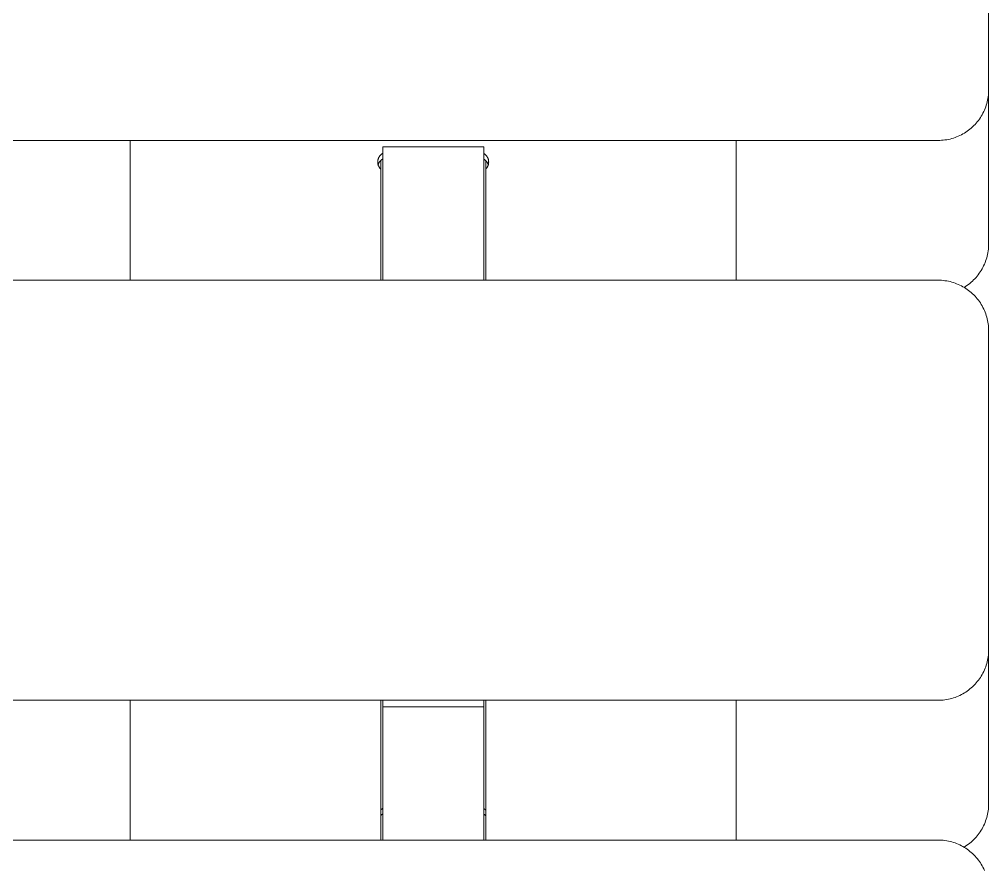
# Model space of a CAD drawing. Header units: inches. Extents: x -6 to 177, y -6 to 113.
# Drawn here: x 21.076 to 24.855, y 104.378 to 107.694 of the extents above; entities that cross this region are included whole.
import ezdxf

# ---------------------------------------------------------------- set-up
doc = ezdxf.new("R2010")
doc.units = ezdxf.units.IN
doc.layers.add('ZANO_R', color=7, linetype='Continuous', lineweight=0)

msp = doc.modelspace()

# ---------------------------------------------------------------- linework, layer by layer
at = {"layer": 'ZANO_R'}
for p, q in [((24.85485, 108.66383), (24.85485, 107.57202)), ((24.85485, 107.57202), (24.85485, 107.41907)), ((24.85439, 107.40564), (24.85382, 107.39894)), ((24.85474, 107.41235), (24.85439, 107.40564)), ((24.85485, 107.41907), (24.85474, 107.41235)), ((24.85485, 107.41438), (24.85485, 106.97115)), ((24.84755, 107.36596), (24.84563, 107.35952)), ((24.84925, 107.37246), (24.84755, 107.36596)), ((24.85073, 107.37902), (24.84925, 107.37246)), ((24.85199, 107.38562), (24.85073, 107.37902)), ((24.85302, 107.39227), (24.85199, 107.38562)), ((24.85382, 107.39894), (24.85302, 107.39227)), ((24.83278, 107.3285), (24.82959, 107.32259)), ((24.83577, 107.33452), (24.83278, 107.3285)), ((24.83855, 107.34064), (24.83577, 107.33452)), ((24.84113, 107.34685), (24.83855, 107.34064)), ((24.84349, 107.35315), (24.84113, 107.34685)), ((24.84563, 107.35952), (24.84349, 107.35315)), ((24.80637, 107.28969), (24.80186, 107.2847)), ((24.8107, 107.29483), (24.80637, 107.28969)), ((24.81485, 107.30012), (24.8107, 107.29483)), ((24.81882, 107.30554), (24.81485, 107.30012)), ((24.8226, 107.3111), (24.81882, 107.30554)), ((24.82619, 107.31678), (24.8226, 107.3111)), ((24.82959, 107.32259), (24.82619, 107.31678)), ((24.76027, 107.25086), (24.75447, 107.24747)), ((24.76596, 107.25446), (24.76027, 107.25086)), ((24.77151, 107.25824), (24.76596, 107.25446)), ((24.77694, 107.26221), (24.77151, 107.25824)), ((24.78222, 107.26636), (24.77694, 107.26221)), ((24.78737, 107.27069), (24.78222, 107.26636)), ((24.79236, 107.27519), (24.78737, 107.27069)), ((24.79719, 107.27987), (24.79236, 107.27519)), ((24.80186, 107.2847), (24.79719, 107.27987)), ((24.65798, 107.2222), (13.08566, 107.2222)), ((21.50808, 106.67709), (21.50808, 107.2222)), ((23.87051, 107.2222), (23.87051, 106.67709)), ((24.6647, 107.22232), (24.65798, 107.2222)), ((24.67142, 107.22266), (24.6647, 107.22232)), ((24.67812, 107.22324), (24.67142, 107.22266)), ((24.68479, 107.22404), (24.67812, 107.22324)), ((24.69143, 107.22507), (24.68479, 107.22404)), ((24.69804, 107.22632), (24.69143, 107.22507)), ((24.70459, 107.2278), (24.69804, 107.22632)), ((24.7111, 107.2295), (24.70459, 107.2278)), ((24.71754, 107.23143), (24.7111, 107.2295)), ((24.72391, 107.23357), (24.71754, 107.23143)), ((24.73021, 107.23593), (24.72391, 107.23357)), ((24.73642, 107.2385), (24.73021, 107.23593)), ((24.74254, 107.24129), (24.73642, 107.2385)), ((24.74856, 107.24428), (24.74254, 107.24129)), ((24.75447, 107.24747), (24.74856, 107.24428)), ((22.49242, 107.19718), (22.88616, 107.19718)), ((22.49242, 107.19718), (22.49242, 107.09545)), ((22.88616, 107.19718), (22.88616, 107.09545)), ((22.47302, 107.1383), (22.47306, 107.13964)), ((22.47304, 107.13695), (22.47302, 107.1383)), ((22.4731, 107.13561), (22.47304, 107.13695)), ((22.47306, 107.13964), (22.47313, 107.14099)), ((22.47321, 107.13427), (22.4731, 107.13561)), ((22.47313, 107.14099), (22.47326, 107.14233)), ((22.47326, 107.14233), (22.47343, 107.14366)), ((22.47343, 107.14366), (22.47365, 107.14499)), ((22.47365, 107.14499), (22.47391, 107.14631)), ((22.47391, 107.14631), (22.47422, 107.14762)), ((22.47422, 107.14762), (22.47458, 107.14892)), ((22.47458, 107.14892), (22.47498, 107.1502)), ((22.47498, 107.1502), (22.47542, 107.15147)), ((22.47542, 107.15147), (22.47591, 107.15273)), ((22.47591, 107.15273), (22.47644, 107.15396)), ((22.47644, 107.15396), (22.47701, 107.15518)), ((22.47701, 107.15518), (22.47763, 107.15638)), ((22.47763, 107.15638), (22.47829, 107.15755)), ((22.47832, 107.13571), (22.47766, 107.13454)), ((22.47829, 107.15755), (22.47898, 107.1587)), ((22.47901, 107.13686), (22.47832, 107.13571)), ((22.47898, 107.1587), (22.47972, 107.15983)), ((22.47975, 107.13798), (22.47901, 107.13686)), ((22.47972, 107.15983), (22.48049, 107.16093)), ((22.48053, 107.13908), (22.47975, 107.13798)), ((22.48049, 107.16093), (22.48131, 107.162)), ((22.48134, 107.14015), (22.48053, 107.13908)), ((22.48131, 107.162), (22.48216, 107.16304)), ((22.48219, 107.14119), (22.48134, 107.14015)), ((22.48216, 107.16304), (22.48304, 107.16406)), ((22.48307, 107.1422), (22.48219, 107.14119)), ((22.48304, 107.16406), (22.48396, 107.16504)), ((22.48399, 107.14319), (22.48307, 107.1422)), ((22.48396, 107.16504), (22.48491, 107.16599)), ((22.48494, 107.14413), (22.48399, 107.14319)), ((22.48455, 107.11046), (22.48455, 107.14375)), ((22.48491, 107.16599), (22.4859, 107.16691)), ((22.48592, 107.14505), (22.48494, 107.14413)), ((22.4859, 107.16691), (22.48692, 107.16779)), ((22.48693, 107.14593), (22.48592, 107.14505)), ((22.48692, 107.16779), (22.48796, 107.16863)), ((22.48798, 107.14678), (22.48693, 107.14593)), ((22.48796, 107.16863), (22.48904, 107.16944)), ((22.48905, 107.14759), (22.48798, 107.14678)), ((22.48904, 107.16944), (22.49014, 107.17021)), ((22.49015, 107.14836), (22.48905, 107.14759)), ((22.49014, 107.17021), (22.49127, 107.17094)), ((22.49127, 107.14909), (22.49015, 107.14836)), ((22.49127, 107.17094), (22.49242, 107.17164)), ((22.49242, 107.14979), (22.49127, 107.14909)), ((22.88731, 107.17094), (22.88616, 107.17164)), ((22.88731, 107.14909), (22.88616, 107.14979)), ((22.88844, 107.17021), (22.88731, 107.17094)), ((22.88844, 107.14836), (22.88731, 107.14909)), ((22.88955, 107.16944), (22.88844, 107.17021)), ((22.88953, 107.14759), (22.88844, 107.14836)), ((22.89061, 107.14678), (22.88953, 107.14759)), ((22.89062, 107.16863), (22.88955, 107.16944)), ((22.89165, 107.14593), (22.89061, 107.14678)), ((22.89167, 107.16779), (22.89062, 107.16863)), ((22.89266, 107.14505), (22.89165, 107.14593)), ((22.89269, 107.16691), (22.89167, 107.16779)), ((22.89365, 107.14413), (22.89266, 107.14505)), ((22.89367, 107.16599), (22.89269, 107.16691)), ((22.8946, 107.14319), (22.89365, 107.14413)), ((22.89462, 107.16504), (22.89367, 107.16599)), ((22.89404, 107.14375), (22.89404, 107.11046)), ((22.89552, 107.1422), (22.8946, 107.14319)), ((22.89554, 107.16406), (22.89462, 107.16504)), ((22.8964, 107.14119), (22.89552, 107.1422)), ((22.89643, 107.16304), (22.89554, 107.16406)), ((22.89725, 107.14015), (22.8964, 107.14119)), ((22.89728, 107.162), (22.89643, 107.16304)), ((22.89806, 107.13908), (22.89725, 107.14015)), ((22.89809, 107.16093), (22.89728, 107.162)), ((22.89883, 107.13798), (22.89806, 107.13908)), ((22.89887, 107.15983), (22.89809, 107.16093)), ((22.89957, 107.13686), (22.89883, 107.13798)), ((22.8996, 107.1587), (22.89887, 107.15983)), ((22.90027, 107.13571), (22.89957, 107.13686)), ((22.9003, 107.15755), (22.8996, 107.1587)), ((22.90092, 107.13454), (22.90027, 107.13571)), ((22.90096, 107.15638), (22.9003, 107.15755)), ((22.90157, 107.15518), (22.90096, 107.15638)), ((22.90214, 107.15396), (22.90157, 107.15518)), ((22.90268, 107.15273), (22.90214, 107.15396)), ((22.90316, 107.15147), (22.90268, 107.15273)), ((22.90361, 107.1502), (22.90316, 107.15147)), ((22.90401, 107.14892), (22.90361, 107.1502)), ((22.90436, 107.14762), (22.90401, 107.14892)), ((22.90467, 107.14631), (22.90436, 107.14762)), ((22.90493, 107.14499), (22.90467, 107.14631)), ((22.90515, 107.14366), (22.90493, 107.14499)), ((22.90532, 107.14233), (22.90515, 107.14366)), ((22.90545, 107.14099), (22.90532, 107.14233)), ((22.90538, 107.13427), (22.90548, 107.13561)), ((22.90553, 107.13964), (22.90545, 107.14099)), ((22.90548, 107.13561), (22.90555, 107.13695)), ((22.90556, 107.1383), (22.90553, 107.13964)), ((22.90555, 107.13695), (22.90556, 107.1383)), ((22.47336, 107.13293), (22.47321, 107.13427)), ((22.47356, 107.1316), (22.47336, 107.13293)), ((22.47381, 107.13028), (22.47356, 107.1316)), ((22.4741, 107.12897), (22.47381, 107.13028)), ((22.47444, 107.12766), (22.4741, 107.12897)), ((22.47482, 107.12637), (22.47444, 107.12766)), ((22.475, 107.12838), (22.47459, 107.1271)), ((22.47525, 107.1251), (22.47482, 107.12637)), ((22.47544, 107.12965), (22.475, 107.12838)), ((22.47572, 107.12384), (22.47525, 107.1251)), ((22.47593, 107.1309), (22.47544, 107.12965)), ((22.47623, 107.12259), (22.47572, 107.12384)), ((22.47647, 107.13213), (22.47593, 107.1309)), ((22.47679, 107.12137), (22.47623, 107.12259)), ((22.47704, 107.13335), (22.47647, 107.13213)), ((22.47739, 107.12016), (22.47679, 107.12137)), ((22.47766, 107.13454), (22.47704, 107.13335)), ((22.47803, 107.11898), (22.47739, 107.12016)), ((22.47871, 107.11782), (22.47803, 107.11898)), ((22.47943, 107.11669), (22.47871, 107.11782)), ((22.4802, 107.11558), (22.47943, 107.11669)), ((22.48099, 107.11449), (22.4802, 107.11558)), ((22.48183, 107.11344), (22.48099, 107.11449)), ((22.4827, 107.11241), (22.48183, 107.11344)), ((22.48361, 107.11142), (22.4827, 107.11241)), ((22.48455, 107.11046), (22.48361, 107.11142)), ((22.48455, 107.11046), (22.48455, 106.67709)), ((22.89404, 107.11046), (22.89498, 107.11142)), ((22.89404, 106.67709), (22.89404, 107.11046)), ((22.89498, 107.11142), (22.89588, 107.11241)), ((22.89588, 107.11241), (22.89675, 107.11344)), ((22.89675, 107.11344), (22.89759, 107.11449)), ((22.89759, 107.11449), (22.89839, 107.11558)), ((22.89839, 107.11558), (22.89915, 107.11669)), ((22.89915, 107.11669), (22.89987, 107.11782)), ((22.89987, 107.11782), (22.90055, 107.11898)), ((22.90055, 107.11898), (22.90119, 107.12016)), ((22.90154, 107.13335), (22.90092, 107.13454)), ((22.90119, 107.12016), (22.90179, 107.12137)), ((22.90212, 107.13213), (22.90154, 107.13335)), ((22.90179, 107.12137), (22.90235, 107.12259)), ((22.90265, 107.1309), (22.90212, 107.13213)), ((22.90235, 107.12259), (22.90287, 107.12384)), ((22.90314, 107.12965), (22.90265, 107.1309)), ((22.90287, 107.12384), (22.90334, 107.1251)), ((22.90359, 107.12838), (22.90314, 107.12965)), ((22.90334, 107.1251), (22.90376, 107.12637)), ((22.90399, 107.1271), (22.90359, 107.12838)), ((22.90376, 107.12637), (22.90415, 107.12766)), ((22.90415, 107.12766), (22.90448, 107.12897)), ((22.90448, 107.12897), (22.90478, 107.13028)), ((22.90478, 107.13028), (22.90502, 107.1316)), ((22.90502, 107.1316), (22.90522, 107.13293)), ((22.90522, 107.13293), (22.90538, 107.13427)), ((22.49242, 107.09545), (22.49242, 106.70552)), ((22.88616, 107.09545), (22.88616, 106.70552)), ((24.85485, 106.97115), (24.85485, 106.81819)), ((24.8538, 106.79791), (24.85299, 106.79119)), ((24.85439, 106.80466), (24.8538, 106.79791)), ((24.85474, 106.81142), (24.85439, 106.80466)), ((24.85485, 106.81819), (24.85474, 106.81142)), ((24.84549, 106.75821), (24.84332, 106.75179)), ((24.84744, 106.76469), (24.84549, 106.75821)), ((24.84917, 106.77124), (24.84744, 106.76469)), ((24.85067, 106.77784), (24.84917, 106.77124)), ((24.85195, 106.7845), (24.85067, 106.77784)), ((24.85299, 106.79119), (24.85195, 106.7845)), ((24.82922, 106.72105), (24.82577, 106.71522)), ((24.83246, 106.727), (24.82922, 106.72105)), ((24.83549, 106.73305), (24.83246, 106.727)), ((24.83831, 106.73921), (24.83549, 106.73305)), ((24.84092, 106.74546), (24.83831, 106.73921)), ((24.84332, 106.75179), (24.84092, 106.74546)), ((22.49242, 106.70552), (22.49242, 106.67709)), ((22.88616, 106.70552), (22.88616, 106.67709)), ((24.8011, 106.68301), (24.79637, 106.67817)), ((24.80567, 106.68802), (24.8011, 106.68301)), ((24.81006, 106.69317), (24.80567, 106.68802)), ((24.81427, 106.69848), (24.81006, 106.69317)), ((24.8183, 106.70393), (24.81427, 106.69848)), ((24.82213, 106.70951), (24.8183, 106.70393)), ((24.82577, 106.71522), (24.82213, 106.70951)), ((13.08566, 106.67709), (24.65798, 106.67709)), ((24.65798, 106.67709), (24.6647, 106.67697)), ((24.6647, 106.67697), (24.67142, 106.67663)), ((24.67142, 106.67663), (24.67812, 106.67606)), ((24.67812, 106.67606), (24.68479, 106.67525)), ((24.68479, 106.67525), (24.69143, 106.67423)), ((24.69143, 106.67423), (24.69804, 106.67297)), ((24.69804, 106.67297), (24.70459, 106.67149)), ((24.70459, 106.67149), (24.7111, 106.66979)), ((24.7111, 106.66979), (24.71754, 106.66786)), ((24.71754, 106.66786), (24.72391, 106.66572)), ((24.72391, 106.66572), (24.73021, 106.66336)), ((24.73021, 106.66336), (24.73642, 106.66079)), ((24.73642, 106.66079), (24.74254, 106.65801)), ((24.74254, 106.65801), (24.74856, 106.65502)), ((24.74856, 106.65502), (24.75447, 106.65182)), ((24.75447, 106.65182), (24.76027, 106.64843)), ((24.76473, 106.65278), (24.75898, 106.64921)), ((24.76027, 106.64843), (24.76596, 106.64484)), ((24.77036, 106.65655), (24.76473, 106.65278)), ((24.76596, 106.64484), (24.77151, 106.64106)), ((24.77585, 106.66051), (24.77036, 106.65655)), ((24.78121, 106.66466), (24.77585, 106.66051)), ((24.78642, 106.66899), (24.78121, 106.66466)), ((24.79147, 106.67349), (24.78642, 106.66899)), ((24.79637, 106.67817), (24.79147, 106.67349)), ((24.77151, 106.64106), (24.77694, 106.63709)), ((24.77694, 106.63709), (24.78222, 106.63293)), ((24.78222, 106.63293), (24.78737, 106.6286)), ((24.78737, 106.6286), (24.79236, 106.6241)), ((24.79236, 106.6241), (24.79719, 106.61943)), ((24.79719, 106.61943), (24.80186, 106.61459)), ((24.80186, 106.61459), (24.80637, 106.6096)), ((24.80637, 106.6096), (24.8107, 106.60446)), ((24.8107, 106.60446), (24.81485, 106.59917)), ((24.81485, 106.59917), (24.81882, 106.59375)), ((24.81882, 106.59375), (24.8226, 106.58819)), ((24.8226, 106.58819), (24.82619, 106.58251)), ((24.82619, 106.58251), (24.82959, 106.57671)), ((24.82959, 106.57671), (24.83278, 106.57079)), ((24.83278, 106.57079), (24.83577, 106.56477)), ((24.83577, 106.56477), (24.83855, 106.55865)), ((24.83855, 106.55865), (24.84113, 106.55244)), ((24.84113, 106.55244), (24.84349, 106.54615)), ((24.84349, 106.54615), (24.84563, 106.53977)), ((24.84563, 106.53977), (24.84755, 106.53333)), ((24.84755, 106.53333), (24.84925, 106.52683)), ((24.84925, 106.52683), (24.85073, 106.52027)), ((24.85073, 106.52027), (24.85199, 106.51367)), ((24.85199, 106.51367), (24.85302, 106.50703)), ((24.85302, 106.50703), (24.85382, 106.50035)), ((24.85382, 106.50035), (24.85439, 106.49365)), ((24.85439, 106.49365), (24.85474, 106.48694)), ((24.85474, 106.48694), (24.85485, 106.48022)), ((24.85485, 106.48022), (24.85485, 105.38841)), ((24.85485, 105.38841), (24.85485, 105.23546)), ((24.85302, 105.20866), (24.85199, 105.20201)), ((24.85382, 105.21533), (24.85302, 105.20866)), ((24.85439, 105.22203), (24.85382, 105.21533)), ((24.85474, 105.22874), (24.85439, 105.22203)), ((24.85485, 105.23546), (24.85474, 105.22874)), ((24.85485, 105.23077), (24.85485, 104.78753)), ((24.84563, 105.17591), (24.84349, 105.16953)), ((24.84755, 105.18235), (24.84563, 105.17591)), ((24.84925, 105.18885), (24.84755, 105.18235)), ((24.85073, 105.19541), (24.84925, 105.18885)), ((24.85199, 105.20201), (24.85073, 105.19541)), ((24.82619, 105.13317), (24.8226, 105.12749)), ((24.82959, 105.13897), (24.82619, 105.13317)), ((24.83278, 105.14489), (24.82959, 105.13897)), ((24.83577, 105.15091), (24.83278, 105.14489)), ((24.83855, 105.15703), (24.83577, 105.15091)), ((24.84113, 105.16324), (24.83855, 105.15703)), ((24.84349, 105.16953), (24.84113, 105.16324)), ((24.79719, 105.09625), (24.79236, 105.09158)), ((24.80186, 105.10109), (24.79719, 105.09625)), ((24.80637, 105.10608), (24.80186, 105.10109)), ((24.8107, 105.11122), (24.80637, 105.10608)), ((24.81485, 105.11651), (24.8107, 105.11122)), ((24.81882, 105.12193), (24.81485, 105.11651)), ((24.8226, 105.12749), (24.81882, 105.12193)), ((24.74254, 105.05767), (24.73642, 105.05489)), ((24.74856, 105.06067), (24.74254, 105.05767)), ((24.75447, 105.06386), (24.74856, 105.06067)), ((24.76027, 105.06725), (24.75447, 105.06386)), ((24.76596, 105.07084), (24.76027, 105.06725)), ((24.77151, 105.07463), (24.76596, 105.07084)), ((24.77694, 105.0786), (24.77151, 105.07463)), ((24.78222, 105.08275), (24.77694, 105.0786)), ((24.78737, 105.08708), (24.78222, 105.08275)), ((24.79236, 105.09158), (24.78737, 105.08708)), ((24.65798, 105.03859), (13.08566, 105.03859)), ((21.50808, 104.49348), (21.50808, 105.03859)), ((22.48455, 105.03859), (22.48455, 104.49348)), ((22.49242, 105.03859), (22.49242, 105.01357)), ((22.88616, 105.03859), (22.88616, 105.01357)), ((22.89404, 104.49348), (22.89404, 105.03859)), ((23.87051, 105.03859), (23.87051, 104.49348)), ((24.6647, 105.03871), (24.65798, 105.03859)), ((24.67142, 105.03905), (24.6647, 105.03871)), ((24.67812, 105.03963), (24.67142, 105.03905)), ((24.68479, 105.04043), (24.67812, 105.03963)), ((24.69143, 105.04146), (24.68479, 105.04043)), ((24.69804, 105.04271), (24.69143, 105.04146)), ((24.70459, 105.04419), (24.69804, 105.04271)), ((24.7111, 105.04589), (24.70459, 105.04419)), ((24.71754, 105.04782), (24.7111, 105.04589)), ((24.72391, 105.04996), (24.71754, 105.04782)), ((24.73021, 105.05232), (24.72391, 105.04996)), ((24.73642, 105.05489), (24.73021, 105.05232)), ((22.49242, 105.01357), (22.88616, 105.01357)), ((22.49242, 105.01357), (22.49242, 104.91184)), ((22.88616, 105.01357), (22.88616, 104.91184)), ((22.49242, 104.91184), (22.49242, 104.52191)), ((22.88616, 104.91184), (22.88616, 104.52191)), ((24.85485, 104.78753), (24.85485, 104.63458)), ((22.48455, 104.61054), (22.48545, 104.6114)), ((22.48545, 104.6114), (22.48637, 104.61223)), ((22.48637, 104.61223), (22.48732, 104.61303)), ((22.48732, 104.61303), (22.48829, 104.6138)), ((22.48829, 104.6138), (22.48929, 104.61454)), ((22.48929, 104.61454), (22.49031, 104.61525)), ((22.49031, 104.61525), (22.49136, 104.61593)), ((22.49136, 104.61593), (22.49242, 104.61657)), ((22.88616, 104.61657), (22.88723, 104.61593)), ((22.88723, 104.61593), (22.88827, 104.61525)), ((22.88827, 104.61525), (22.88929, 104.61454)), ((22.88929, 104.61454), (22.89029, 104.6138)), ((22.89029, 104.6138), (22.89126, 104.61303)), ((22.89126, 104.61303), (22.89221, 104.61223)), ((22.89221, 104.61223), (22.89314, 104.6114)), ((22.89314, 104.6114), (22.89404, 104.61054)), ((24.85299, 104.60758), (24.85195, 104.60089)), ((24.8538, 104.6143), (24.85299, 104.60758)), ((24.85439, 104.62105), (24.8538, 104.6143)), ((24.85474, 104.62781), (24.85439, 104.62105)), ((24.85485, 104.63458), (24.85474, 104.62781)), ((22.48455, 104.58869), (22.48545, 104.58955)), ((22.48545, 104.58955), (22.48637, 104.59038)), ((22.48637, 104.59038), (22.48732, 104.59118)), ((22.48732, 104.59118), (22.48829, 104.59195)), ((22.48829, 104.59195), (22.48929, 104.59269)), ((22.48929, 104.59269), (22.49031, 104.5934)), ((22.49031, 104.5934), (22.49136, 104.59408)), ((22.49136, 104.59408), (22.49242, 104.59472)), ((22.88616, 104.59472), (22.88723, 104.59408)), ((22.88723, 104.59408), (22.88827, 104.5934)), ((22.88827, 104.5934), (22.88929, 104.59269)), ((22.88929, 104.59269), (22.89029, 104.59195)), ((22.89029, 104.59195), (22.89126, 104.59118)), ((22.89126, 104.59118), (22.89221, 104.59038)), ((22.89221, 104.59038), (22.89314, 104.58955)), ((22.89314, 104.58955), (22.89404, 104.58869)), ((24.84332, 104.56818), (24.84092, 104.56185)), ((24.84549, 104.5746), (24.84332, 104.56818)), ((24.84744, 104.58108), (24.84549, 104.5746)), ((24.84917, 104.58763), (24.84744, 104.58108)), ((24.85067, 104.59423), (24.84917, 104.58763)), ((24.85195, 104.60089), (24.85067, 104.59423)), ((24.82577, 104.53161), (24.82213, 104.5259)), ((24.82922, 104.53744), (24.82577, 104.53161)), ((24.83246, 104.54339), (24.82922, 104.53744)), ((24.83549, 104.54944), (24.83246, 104.54339)), ((24.83831, 104.5556), (24.83549, 104.54944)), ((24.84092, 104.56185), (24.83831, 104.5556)), ((13.08566, 104.49348), (24.65798, 104.49348)), ((22.49242, 104.52191), (22.49242, 104.49348)), ((22.88616, 104.52191), (22.88616, 104.49348)), ((24.65798, 104.49348), (24.6647, 104.49336)), ((24.6647, 104.49336), (24.67142, 104.49302)), ((24.67142, 104.49302), (24.67812, 104.49244)), ((24.67812, 104.49244), (24.68479, 104.49164)), ((24.68479, 104.49164), (24.69143, 104.49061)), ((24.69143, 104.49061), (24.69804, 104.48936)), ((24.79147, 104.48988), (24.78642, 104.48538)), ((24.79637, 104.49456), (24.79147, 104.48988)), ((24.8011, 104.4994), (24.79637, 104.49456)), ((24.80567, 104.50441), (24.8011, 104.4994)), ((24.81006, 104.50956), (24.80567, 104.50441)), ((24.81427, 104.51487), (24.81006, 104.50956)), ((24.8183, 104.52031), (24.81427, 104.51487)), ((24.82213, 104.5259), (24.8183, 104.52031)), ((24.69804, 104.48936), (24.70459, 104.48788)), ((24.70459, 104.48788), (24.7111, 104.48618)), ((24.7111, 104.48618), (24.71754, 104.48425)), ((24.71754, 104.48425), (24.72391, 104.48211)), ((24.72391, 104.48211), (24.73021, 104.47975)), ((24.73021, 104.47975), (24.73642, 104.47718)), ((24.73642, 104.47718), (24.74254, 104.4744)), ((24.74254, 104.4744), (24.74856, 104.4714)), ((24.74856, 104.4714), (24.75447, 104.46821)), ((24.75447, 104.46821), (24.76027, 104.46482)), ((24.76473, 104.46917), (24.75898, 104.4656)), ((24.76027, 104.46482), (24.76596, 104.46123)), ((24.77036, 104.47294), (24.76473, 104.46917)), ((24.76596, 104.46123), (24.77151, 104.45744)), ((24.77585, 104.4769), (24.77036, 104.47294)), ((24.77151, 104.45744), (24.77694, 104.45347)), ((24.78121, 104.48105), (24.77585, 104.4769)), ((24.77694, 104.45347), (24.78222, 104.44932)), ((24.78642, 104.48538), (24.78121, 104.48105)), ((24.78222, 104.44932), (24.78737, 104.44499)), ((24.78737, 104.44499), (24.79236, 104.44049)), ((24.79236, 104.44049), (24.79719, 104.43582)), ((24.79719, 104.43582), (24.80186, 104.43098)), ((24.80186, 104.43098), (24.80637, 104.42599)), ((24.80637, 104.42599), (24.8107, 104.42085)), ((24.8107, 104.42085), (24.81485, 104.41556)), ((24.81485, 104.41556), (24.81882, 104.41014)), ((24.81882, 104.41014), (24.8226, 104.40458)), ((24.8226, 104.40458), (24.82619, 104.3989)), ((24.82619, 104.3989), (24.82959, 104.3931)), ((24.82959, 104.3931), (24.83278, 104.38718)), ((24.83278, 104.38718), (24.83577, 104.38116)), ((24.83577, 104.38116), (24.83855, 104.37504))]:
    msp.add_line(p, q, dxfattribs=at)

doc.saveas('drawing.dxf')
